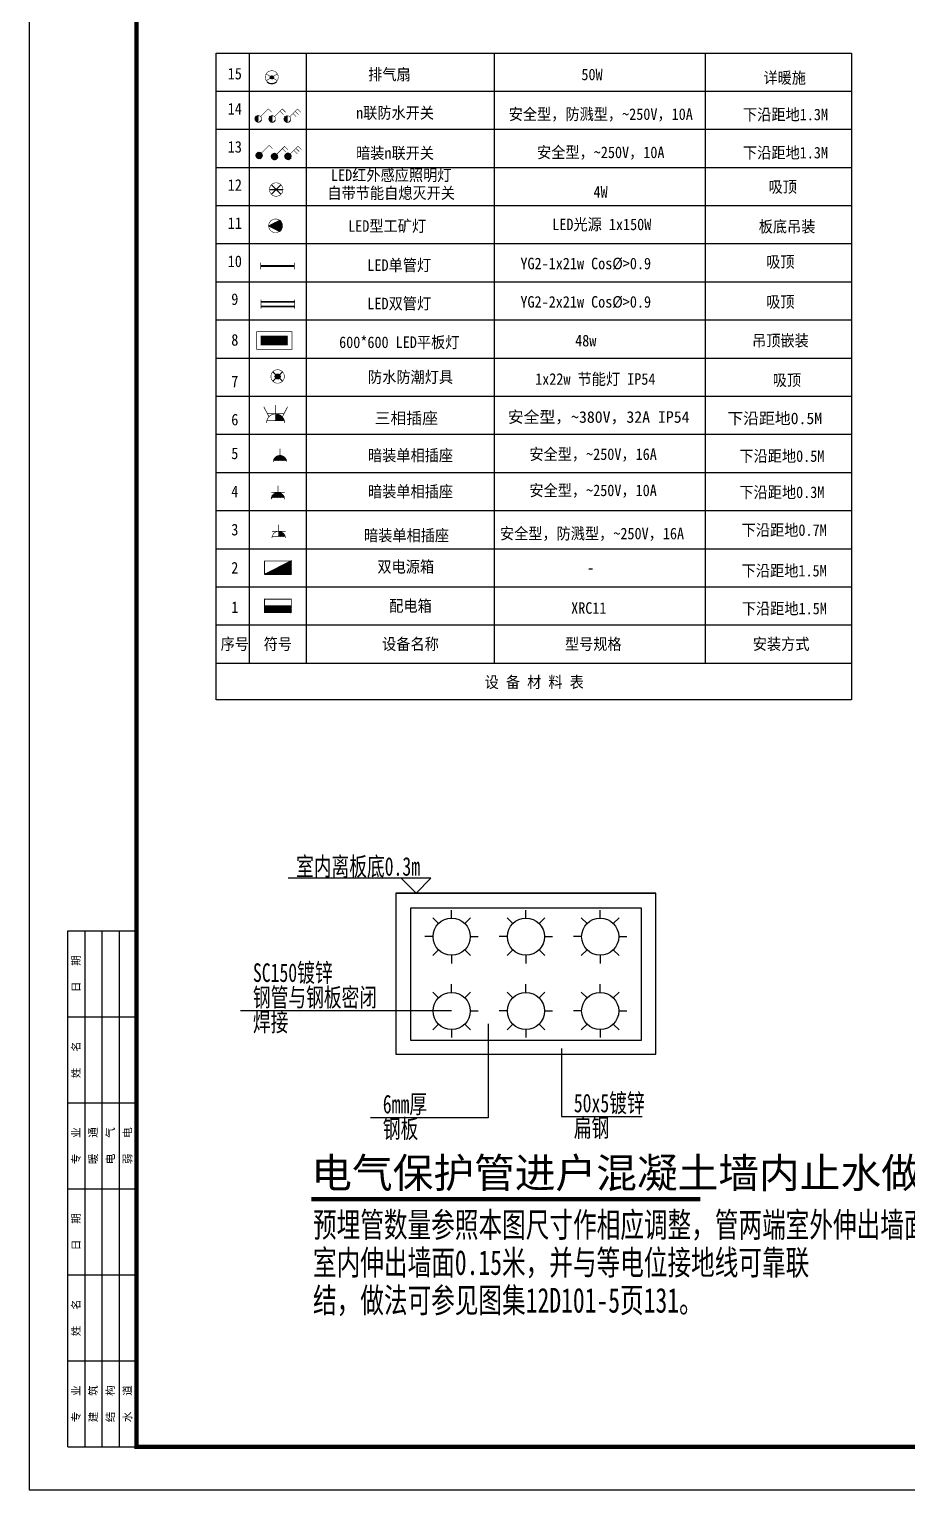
# Model space of a CAD drawing. Header units: millimetres. Extents: x -633009578 to 5705885, y -633235091 to 2571734.
# Drawn here: x 2425455 to 2445898, y 1986571 to 2020533 of the extents above; entities that cross this region are included whole.
import ezdxf
from ezdxf.enums import TextEntityAlignment as Align

# ---------------------------------------------------------------- set-up
doc = ezdxf.new("R2010")
doc.units = ezdxf.units.MM
doc.header["$LTSCALE"] = 1000
doc.header["$MEASUREMENT"] = 0
doc.layers.get('0').update_dxf_attribs({"color": 9})
for name, color, linetype in [('000000000000电气', 7, 'Continuous'), ('JM-说明$0$ACZ', 2, 'Continuous'), ('JM-说明$0$DIM_SYMB', 3, 'Continuous'), ('JM-说明$0$TEL_SYMB', 3, 'Continuous'), ('电-标注文字', 6, 'Continuous'), ('设备-插座', 3, 'Continuous'), ('设备-照明', 3, 'Continuous'), ('设备-箱柜', 3, 'Continuous'), ('院图签、封面151013$0$PUB_TITLE', 153, 'Continuous'), ('院图签、封面151013$0$图签文字', 4, 'Continuous')]:
    doc.layers.add(name, color=color, linetype=linetype)
doc.styles.add('--宋体', font='simhei.ttf', dxfattribs={"width": 0.8})
doc.styles.add('ECADI', font='simhei.ttf', dxfattribs={"width": 0.707, "bigfont": 'hztxt.shx'})
doc.styles.add('IDQSTYLE', font='simhei.ttf', dxfattribs={"width": 0.707, "bigfont": 'hztxt.shx'})
doc.styles.add('JM-说明$0$Standard', font='simhei.ttf', dxfattribs={"bigfont": 'gbcbig.shx'})
doc.styles.add('宋', font='simhei.ttf', dxfattribs={"width": 0.8})
doc.styles.add('院图签、封面151013$0$-仿宋_GB2312', font='simhei.ttf')
doc.styles.add('院图签、封面151013$0$-宋体', font='simhei.ttf', dxfattribs={"width": 0.8})

# ---------------------------------------------------------------- blocks, each defined once
blk = doc.blocks.new('JM-说明$0$预埋管')
at = {"layer": 'JM-说明$0$ACZ'}
for p, q in [((-527.3, 962.1), (-1103.5, 962.1)), ((-587.3, 902), (-647.3, 962.1)), ((-527.3, 962.1), (-587.3, 902)), ((-668.7, 902), (381.5, 902)), ((-668.7, 902), (-668.7, 251.5)), ((-443.7, 801.5), (-443.7, 833.6)), ((-143.6, 801.5), (-143.6, 833.6)), ((156.5, 801.5), (156.5, 833.6)), ((-496.7, 779.5), (-519.9, 802.7)), ((-390.6, 779.5), (-367.5, 802.7)), ((-196.6, 779.5), (-219.8, 802.7)), ((-90.5, 779.5), (-67.3, 802.7)), ((103.4, 779.5), (80.2, 802.7)), ((209.5, 779.5), (232.7, 802.7)), ((-518.7, 726.5), (-551.5, 726.5)), ((-368.7, 726.5), (-335.9, 726.5)), ((-218.6, 726.5), (-251.4, 726.5)), ((-68.6, 726.5), (-35.8, 726.5)), ((81.4, 726.5), (48.7, 726.5)), ((231.5, 726.5), (264.3, 726.5)), ((-496.7, 673.4), (-519.9, 650.2)), ((-443.7, 651.5), (-443.7, 618.7)), ((-390.6, 673.4), (-367.5, 650.2)), ((-196.6, 673.4), (-219.8, 650.2)), ((-143.6, 651.5), (-143.6, 618.7)), ((-90.5, 673.4), (-67.3, 650.2)), ((103.4, 673.4), (80.2, 650.2)), ((156.5, 651.5), (156.5, 618.7)), ((209.5, 673.4), (232.7, 650.2)), ((-443.7, 501.5), (-443.7, 534.2)), ((-143.6, 501.5), (-143.6, 534.2)), ((156.5, 501.5), (156.5, 534.2)), ((-496.7, 479.5), (-519.9, 502.7)), ((-390.6, 479.5), (-367.5, 502.7)), ((-196.6, 479.5), (-219.8, 502.7)), ((-90.5, 479.5), (-67.3, 502.7)), ((103.4, 479.5), (80.2, 502.7)), ((209.5, 479.5), (232.7, 502.7)), ((-518.7, 426.5), (-551.5, 426.5)), ((-368.7, 426.5), (-335.9, 426.5)), ((-218.6, 426.5), (-251.4, 426.5)), ((-68.6, 426.5), (-35.8, 426.5)), ((81.4, 426.5), (48.7, 426.5)), ((231.5, 426.5), (264.3, 426.5)), ((-496.7, 373.4), (-519.9, 350.2)), ((-390.6, 373.4), (-367.5, 350.2)), ((-196.6, 373.4), (-219.8, 350.2)), ((-90.5, 373.4), (-67.3, 350.2)), ((103.4, 373.4), (80.2, 350.2)), ((209.5, 373.4), (232.7, 350.2)), ((-443.7, 351.5), (-443.7, 318.7)), ((-143.6, 351.5), (-143.6, 318.7)), ((156.5, 351.5), (156.5, 318.7)), ((-668.7, 251.5), (381.5, 251.5))]:
    blk.add_line(p, q, dxfattribs=at)
for points in [[(381.5, 902), (-668.7, 902), (-668.7, 251.5), (381.5, 251.5)], [(321.5, 307.4), (-608.7, 307.4), (-608.7, 842.3), (321.5, 842.3)], [(321.5, 307.4), (-608.7, 307.4), (-608.7, 842.3), (321.5, 842.3)]]:
    blk.add_lwpolyline(points, close=True, dxfattribs=at)
for centre in [(-443.7, 726.5), (-143.6, 726.5), (156.5, 726.5), (-443.7, 426.5), (-143.6, 426.5), (156.5, 426.5)]:
    blk.add_circle(centre, 75, dxfattribs=at)
at = {"layer": 'JM-说明$0$DIM_SYMB', "const_width": 17.5}
blk.add_lwpolyline([(-1010.8, -333.3), (560.7, -333.3)], dxfattribs=at)
at = {"layer": 'JM-说明$0$TEL_SYMB'}
for p, q in [((-737.4, 426.5), (-1296.2, 426.5)), ((-443.7, 426.5), (-737.4, 426.5)), ((-737.4, 426.5), (-737.4, 426.5)), ((-296.6, 374.5), (-296.6, -4.3)), ((0, 275.4), (0, 0)), ((0, 0), (326.4, 0)), ((-296.6, -4.3), (-771.4, -4.3)), ((-296.6, -4.3), (-296.6, -4.3)), ((0, -8.8), (0, -8.8))]:
    blk.add_line(p, q, dxfattribs=at)
at = {"layer": 'JM-说明$0$DIM_SYMB', "color": 7, "style": 'JM-说明$0$Standard'}
blk.add_text('电气保护管进户混凝土墙内止水做法示意', height=120.567, dxfattribs=at).set_placement((-1010.8, -287.6))
at = {"layer": '电-标注文字', "style": 'ECADI', "width": 0.7}
for s, p in [('室内离板底0.3m', (-1072.1, 972.5)), ('SC150镀锌', (-1246.3, 543.6)), ('钢管与钢板密闭', (-1246.3, 443.9)), ('焊接', (-1246.3, 344.1)), ('6mm厚', (-721.6, 13.1)), ('50x5镀锌', (49.9, 17.4)), ('扁钢', (49.9, -82.3)), ('钢板', (-721.6, -86.7))]:
    blk.add_text(s, height=75, dxfattribs=at).set_placement(p)
for s, p in [('预埋管数量参照本图尺寸作相应调整，管两端室外伸出墙面1米，', (-1003.6, -436.6)), ('室内伸出墙面0.15米，并与等电位接地线可靠联', (-1003.6, -589)), ('结，做法可参见图集12D101-5页131。', (-1003.6, -741.4))]:
    blk.add_text(s, height=100, dxfattribs=at).set_placement(p, align=Align.MIDDLE_LEFT)
blk = doc.blocks.new('*X150')
at = {"color": 0, "linetype": 'Continuous'}
for p, q in [((279.94, 223.09), (280.9, 224.05)), ((279.99, 222.85), (281.14, 224)), ((279.99, 223.42), (280.57, 224)), ((280.07, 222.66), (281.33, 223.91)), ((280.2, 222.5), (281.49, 223.79)), ((280.35, 222.37), (281.62, 223.64)), ((280.54, 222.27), (281.71, 223.45)), ((280.77, 222.22), (281.77, 223.22)), ((281.08, 222.24), (281.74, 222.91))]:
    blk.add_line(p, q, dxfattribs=at)
blk = doc.blocks.new('HC000061')
at = {"color": 0, "linetype": 'Continuous'}
for p, q in [((-0.66, 0.64), (-1.77, 1.76)), ((1.77, 1.77), (0.65, 0.65)), ((-0.66, -0.64), (-1.77, -1.76)), ((0.65, -0.65), (1.77, -1.77))]:
    blk.add_line(p, q, dxfattribs=at)
at = {"color": 0, "linetype": 'Continuous', "const_width": 0.2}
blk.add_lwpolyline([(1.77, -1.77, 0.198912), (2.5, 0, 0.198912), (1.77, 1.77, 0.198912), (0, 2.5, 0.198912), (-1.77, 1.77, 0.198912), (-2.5, 0, 0.198912), (-1.77, -1.77, 0.198912), (0, -2.5, 0.198912)], format="xyb", close=True, dxfattribs=at)
at = {"color": 0, "linetype": 'Continuous'}
blk.add_circle((0, 0), 0.915, dxfattribs=at)
blk.add_blockref('*X150', (-280.86, -223.13), dxfattribs=at)
at = {"color": 0, "style": 'IDQSTYLE', "width": 0.7}
blk.add_attdef('PSFHATT', (4.5, -2.5), '', height=2.5, dxfattribs=at)
blk = doc.blocks.new('*X250')
at = {"color": 0, "linetype": 'Continuous'}
for p, q in [((262, 135.85), (263.24, 137.09)), ((262.02, 135.59), (263.5, 137.07)), ((262.05, 136.18), (262.91, 137.04)), ((262.09, 135.37), (263.71, 137)), ((262.18, 135.19), (263.9, 136.91)), ((262.3, 135.02), (264.07, 136.79)), ((262.44, 134.88), (264.21, 136.64)), ((262.61, 134.77), (264.32, 136.48)), ((262.8, 134.67), (264.42, 136.29)), ((263.02, 134.61), (264.48, 136.07)), ((263.28, 134.59), (264.5, 135.8)), ((263.62, 134.65), (264.44, 135.46))]:
    blk.add_line(p, q, dxfattribs=at)
blk = doc.blocks.new('2212A')
at = {"color": 4, "linetype": 'Continuous', "const_width": 0.2}
blk.add_lwpolyline([(0.06, 2.66, -0.198912), (0.94, 2.29, -0.198912), (1.31, 1.41, -0.198912), (0.94, 0.52, -0.198912), (0.06, 0.16, -0.198912), (-0.83, 0.52, -0.198912), (-1.19, 1.41, -0.198912), (-0.83, 2.29, -0.198912)], format="xyb", close=True, dxfattribs=at)
for points in [[(0.94, 2.29), (3.81, 5.16), (5.06, 3.91)], [(2.28, 3.55), (3.57, 2.29)], [(2.95, 4.43), (4.25, 3.18)]]:
    blk.add_lwpolyline(points, dxfattribs=at)
at = {"color": 4, "linetype": 'Continuous'}
blk.add_blockref('*X250', (-263.19, -134.43), dxfattribs=at)
blk = doc.blocks.new('*X252')
at = {"color": 0, "linetype": 'Continuous'}
for p, q in [((162.29, 154.93), (164.49, 157.14)), ((159.6, 156.77), (159.62, 156.79)), ((159.66, 156.55), (159.91, 156.79)), ((159.75, 156.35), (160.19, 156.79)), ((159.84, 156.17), (160.47, 156.79)), ((159.95, 155.99), (160.75, 156.79)), ((160.08, 155.83), (161.04, 156.79)), ((160.21, 155.68), (161.32, 156.79)), ((160.35, 155.55), (161.6, 156.79)), ((160.51, 155.42), (161.89, 156.79)), ((160.68, 155.3), (162.17, 156.79)), ((160.86, 155.2), (162.45, 156.79)), ((161.05, 155.11), (162.73, 156.79)), ((161.26, 155.03), (163.02, 156.79)), ((161.48, 154.98), (163.3, 156.79)), ((161.72, 154.93), (163.58, 156.79)), ((161.99, 154.92), (163.87, 156.79)), ((162.63, 155), (164.43, 156.79)), ((163.08, 155.16), (164.27, 156.35))]:
    blk.add_line(p, q, dxfattribs=at)
blk = doc.blocks.new('2203A$')
at = {"color": 4, "linetype": 'Continuous', "const_width": 0.2}
blk.add_lwpolyline([(2.5, 0, 0.198912), (1.77, 1.77, 0.198912), (0, 2.5, 0.198912), (-1.77, 1.77, 0.198912), (-2.5, 0)], format="xyb", dxfattribs=at)
for points in [[(2.55, 2.52), (-2.48, 2.52)], [(2.42, 0.62), (-2.42, 0.62)], [(0, 2.5), (0, 5)]]:
    blk.add_lwpolyline(points, dxfattribs=at)
at = {"color": 4, "linetype": 'Continuous', "rotation": 179.999996929531}
blk.add_blockref('*X252', (162.01, 157.42), dxfattribs=at)
blk = doc.blocks.new('*X254')
at = {"color": 0, "linetype": 'Continuous'}
for p, q in [((262, 135.85), (263.24, 137.09)), ((262.02, 135.59), (263.5, 137.07)), ((262.05, 136.18), (262.91, 137.04)), ((262.09, 135.37), (263.71, 137)), ((262.18, 135.19), (263.9, 136.91)), ((262.3, 135.02), (264.07, 136.79)), ((262.44, 134.88), (264.21, 136.64)), ((262.61, 134.77), (264.32, 136.48)), ((262.8, 134.67), (264.42, 136.29)), ((263.02, 134.61), (264.48, 136.07)), ((263.28, 134.59), (264.5, 135.8)), ((263.62, 134.65), (264.44, 135.46))]:
    blk.add_line(p, q, dxfattribs=at)
blk = doc.blocks.new('2210A')
at = {"color": 4, "linetype": 'Continuous', "const_width": 0.2}
blk.add_lwpolyline([(-0.01, 2.66, -0.198912), (0.88, 2.29, -0.198912), (1.24, 1.41, -0.198912), (0.88, 0.52, -0.198912), (-0.01, 0.16, -0.198912), (-0.89, 0.52, -0.198912), (-1.26, 1.41, -0.198912), (-0.89, 2.29, -0.198912)], format="xyb", close=True, dxfattribs=at)
blk.add_lwpolyline([(0.88, 2.29), (3.74, 5.16), (4.99, 3.91)], dxfattribs=at)
at = {"color": 4, "linetype": 'Continuous'}
blk.add_blockref('*X254', (-263.25, -134.43), dxfattribs=at)
blk = doc.blocks.new('*X256')
at = {"color": 0, "linetype": 'Continuous'}
for p, q in [((232.6, 320), (232.94, 320.33)), ((233.02, 320), (233.78, 320.76)), ((233.45, 320), (234.63, 321.18)), ((233.87, 320), (235.48, 321.61)), ((234.3, 320), (236.33, 322.03)), ((234.72, 320), (237.18, 322.46)), ((235.15, 320), (238.03, 322.88)), ((235.57, 320), (238.88, 323.3)), ((235.99, 320), (239.72, 323.73)), ((236.42, 320), (240.57, 324.15)), ((236.84, 320), (241.42, 324.58)), ((237.27, 320), (242.27, 325)), ((237.69, 320), (242.27, 324.57)), ((238.12, 320), (242.27, 324.15)), ((238.54, 320), (242.27, 323.72)), ((238.96, 320), (242.27, 323.3)), ((239.39, 320), (242.27, 322.88)), ((239.81, 320), (242.27, 322.45)), ((240.24, 320), (242.27, 322.03)), ((240.66, 320), (242.27, 321.6)), ((241.09, 320), (242.27, 321.18)), ((241.51, 320), (242.27, 320.75)), ((241.93, 320), (242.27, 320.33))]:
    blk.add_line(p, q, dxfattribs=at)
blk = doc.blocks.new('1906')
at = {"color": 4, "linetype": 'Continuous'}
blk.add_line((5, 2.5), (-5, -2.5), dxfattribs=at)
at = {"color": 4, "linetype": 'Continuous', "const_width": 0.3}
for points in [[(5, 2.5), (-5, 2.5), (-5, -2.5)], [(-5, -2.5), (5, -2.5), (5, 2.5)]]:
    blk.add_lwpolyline(points, dxfattribs=at)
at = {"color": 4, "linetype": 'Continuous'}
blk.add_blockref('*X256', (-237.27, -322.5), dxfattribs=at)
blk = doc.blocks.new('*X258')
at = {"color": 0}
for p, q in [((99.83, 192.74), (101.99, 194.9)), ((99.83, 193.17), (101.57, 194.9)), ((99.83, 193.59), (101.14, 194.9)), ((99.83, 194.02), (100.72, 194.9)), ((99.83, 194.44), (100.29, 194.9)), ((99.83, 194.87), (99.87, 194.9)), ((99.92, 192.4), (102.42, 194.9)), ((100.34, 192.4), (102.84, 194.9)), ((100.76, 192.4), (103.26, 194.9)), ((101.19, 192.4), (103.69, 194.9)), ((101.61, 192.4), (104.11, 194.9)), ((102.04, 192.4), (104.54, 194.9)), ((102.46, 192.4), (104.96, 194.9)), ((102.88, 192.4), (105.38, 194.9)), ((103.31, 192.4), (105.81, 194.9)), ((103.73, 192.4), (106.23, 194.9)), ((104.16, 192.4), (106.66, 194.9)), ((104.58, 192.4), (107.08, 194.9)), ((105.01, 192.4), (107.51, 194.9)), ((105.43, 192.4), (107.93, 194.9)), ((105.85, 192.4), (108.35, 194.9)), ((106.28, 192.4), (108.78, 194.9)), ((106.7, 192.4), (109.2, 194.9)), ((107.13, 192.4), (109.63, 194.9)), ((107.55, 192.4), (109.83, 194.68)), ((107.98, 192.4), (109.83, 194.26)), ((108.4, 192.4), (109.83, 193.83)), ((108.82, 192.4), (109.83, 193.41)), ((109.25, 192.4), (109.83, 192.99)), ((109.67, 192.4), (109.83, 192.56))]:
    blk.add_line(p, q, dxfattribs=at)
blk = doc.blocks.new('1902')
at = {"color": 4, "linetype": 'Continuous', "const_width": 0.3}
blk.add_lwpolyline([(5, 2.5), (-5, 2.5), (-5, -2.5), (5, -2.5)], close=True, dxfattribs=at)
blk.add_lwpolyline([(5, 0), (-5, 0)], dxfattribs=at)
at = {"color": 4, "linetype": 'Continuous'}
blk.add_blockref('*X258', (-104.83, -194.9), dxfattribs=at)
blk = doc.blocks.new('*X260')
at = {"color": 0, "linetype": 'Continuous'}
for p, q in [((262, 135.85), (263.24, 137.09)), ((262.02, 135.59), (263.5, 137.07)), ((262.05, 136.18), (262.91, 137.04)), ((262.09, 135.37), (263.71, 137)), ((262.18, 135.19), (263.9, 136.91)), ((262.3, 135.02), (264.07, 136.79)), ((262.44, 134.88), (264.21, 136.64)), ((262.61, 134.77), (264.32, 136.48)), ((262.8, 134.67), (264.42, 136.29)), ((263.02, 134.61), (264.48, 136.07)), ((263.28, 134.59), (264.5, 135.8)), ((263.62, 134.65), (264.44, 135.46))]:
    blk.add_line(p, q, dxfattribs=at)
blk = doc.blocks.new('2211A')
at = {"color": 4, "linetype": 'Continuous', "const_width": 0.2}
blk.add_lwpolyline([(-0.01, 2.66, -0.198912), (0.88, 2.29, -0.198912), (1.24, 1.41, -0.198912), (0.88, 0.52, -0.198912), (-0.01, 0.16, -0.198912), (-0.89, 0.52, -0.198912), (-1.26, 1.41, -0.198912), (-0.89, 2.29, -0.198912)], format="xyb", close=True, dxfattribs=at)
for points in [[(0.88, 2.29), (3.74, 5.16), (4.99, 3.91)], [(2.89, 4.43), (4.19, 3.18)]]:
    blk.add_lwpolyline(points, dxfattribs=at)
at = {"color": 4, "linetype": 'Continuous'}
blk.add_blockref('*X260', (-263.25, -134.43), dxfattribs=at)
blk = doc.blocks.new('HC001599')
at = {"color": 0, "linetype": 'Continuous'}
for p, q in [((1.33, 1.47), (-0.16, -0.02)), ((0.53, 1.8), (0, 1.26)), ((0.75, 1.74), (0, 0.98)), ((0.96, 1.66), (0, 0.7)), ((1.15, 1.57), (0, 0.41)), ((1.5, 1.35), (0.12, -0.02)), ((1.65, 1.22), (0.41, -0.02)), ((1.8, 1.09), (0.69, -0.02)), ((1.93, 0.94), (0.97, -0.02)), ((2.05, 0.77), (1.26, -0.02)), ((2.16, 0.6), (1.54, -0.02)), ((2.26, 0.42), (1.82, -0.02))]:
    blk.add_line(p, q, dxfattribs=at)
at = {"color": 0, "linetype": 'Continuous', "const_width": 0.2}
blk.add_lwpolyline([(2.5, -0.65, 0.198912), (1.76, 1.12, 0.198912), (0, 1.85, 0.198912), (-1.77, 1.12, 0.198912), (-2.5, -0.65)], format="xyb", dxfattribs=at)
for points in [[(2.55, 1.88), (-2.49, 1.88)], [(2.42, 0), (-2.42, 0)], [(0, 1.85), (0, 4.35)], [(0, 1.88), (0, 0.05)]]:
    blk.add_lwpolyline(points, dxfattribs=at)
at = {"color": 0, "style": 'IDQSTYLE', "width": 0.7}
blk.add_attdef('PSFHATT', (4.55, -0.65), '', height=2.5, dxfattribs=at)
blk = doc.blocks.new('HC000113')
at = {"color": 0, "linetype": 'Continuous'}
for p, q in [((-1.25, 1.18), (0.07, 2.5)), ((-1.23, 1.49), (-0.24, 2.48)), ((-1.21, 0.94), (-0.02, 2.13)), ((-1.14, 0.73), (-0.02, 1.85)), ((-1.03, 0.55), (-0.02, 1.57)), ((-1.01, 1.99), (-0.74, 2.26)), ((-0.91, 0.39), (-0.02, 1.28)), ((-0.76, 0.26), (-0.02, 1)), ((-0.59, 0.15), (-0.02, 0.72)), ((-0.39, 0.06), (-0.02, 0.44)), ((-0.16, 0.01), (-0.02, 0.15)), ((0.5, 0.11), (1.14, 0.75))]:
    blk.add_line(p, q, dxfattribs=at)
at = {"color": 0, "linetype": 'Continuous', "const_width": 0.2}
blk.add_lwpolyline([(0, 0, 0.198912), (0.88, 0.37, 0.198912), (1.25, 1.25, 0.198912), (0.88, 2.13, 0.198912), (0, 2.5, 0.198912), (-0.88, 2.13, 0.198912), (-1.25, 1.25, 0.198912), (-0.88, 0.37, 0.198912)], format="xyb", close=True, dxfattribs=at)
for points in [[(-0.02, 2.45), (-0.02, 0.01)], [(0.88, 2.13), (3.75, 5), (5, 3.75)], [(2.02, 3.41), (3.31, 2.15)], [(2.88, 4.15), (4.18, 2.89)]]:
    blk.add_lwpolyline(points, dxfattribs=at)
at = {"color": 0, "style": 'IDQSTYLE', "width": 0.7}
blk.add_attdef('PSFHATT', (7, 0), '', height=2.5, dxfattribs=at)
blk = doc.blocks.new('HC000102')
at = {"color": 0, "linetype": 'Continuous'}
for p, q in [((-1.25, 1.18), (0.07, 2.5)), ((-1.23, 1.49), (-0.24, 2.48)), ((-1.21, 0.94), (-0.02, 2.13)), ((-1.14, 0.73), (-0.02, 1.85)), ((-1.03, 0.55), (-0.02, 1.57)), ((-1.01, 1.99), (-0.74, 2.26)), ((-0.91, 0.39), (-0.02, 1.28)), ((-0.76, 0.26), (-0.02, 1)), ((-0.59, 0.15), (-0.02, 0.72)), ((-0.39, 0.06), (-0.02, 0.44)), ((-0.16, 0.01), (-0.02, 0.15)), ((0.5, 0.11), (1.14, 0.75))]:
    blk.add_line(p, q, dxfattribs=at)
at = {"color": 0, "linetype": 'Continuous', "const_width": 0.2}
blk.add_lwpolyline([(0, 0, 0.198912), (0.88, 0.37, 0.198912), (1.25, 1.25, 0.198912), (0.88, 2.13, 0.198912), (0, 2.5, 0.198912), (-0.88, 2.13, 0.198912), (-1.25, 1.25, 0.198912), (-0.88, 0.37, 0.198912)], format="xyb", close=True, dxfattribs=at)
for points in [[(-0.02, 2.45), (-0.02, 0.01)], [(0.88, 2.13), (3.75, 5), (5, 3.75)]]:
    blk.add_lwpolyline(points, dxfattribs=at)
at = {"color": 0, "style": 'IDQSTYLE', "width": 0.7}
blk.add_attdef('PSFHATT', (7, 0), '', height=2.5, dxfattribs=at)
blk = doc.blocks.new('HC000109')
at = {"color": 0, "linetype": 'Continuous'}
for p, q in [((-1.25, 1.18), (0.07, 2.5)), ((-1.23, 1.49), (-0.24, 2.48)), ((-1.21, 0.94), (-0.02, 2.13)), ((-1.14, 0.73), (-0.02, 1.85)), ((-1.03, 0.55), (-0.02, 1.57)), ((-1.01, 1.99), (-0.74, 2.26)), ((-0.91, 0.39), (-0.02, 1.28)), ((-0.76, 0.26), (-0.02, 1)), ((-0.59, 0.15), (-0.02, 0.72)), ((-0.39, 0.06), (-0.02, 0.44)), ((-0.16, 0.01), (-0.02, 0.15)), ((0.5, 0.11), (1.14, 0.75))]:
    blk.add_line(p, q, dxfattribs=at)
at = {"color": 0, "linetype": 'Continuous', "const_width": 0.2}
blk.add_lwpolyline([(0.88, 0.37, 0.198912), (1.25, 1.25, 0.198912), (0.88, 2.13, 0.198912), (0, 2.5, 0.198912), (-0.88, 2.13, 0.198912), (-1.25, 1.25, 0.198912), (-0.88, 0.37, 0.198912), (0, 0, 0.198912)], format="xyb", close=True, dxfattribs=at)
for points in [[(-0.02, 2.45), (-0.02, 0.01)], [(0.88, 2.13), (3.75, 5), (5, 3.75)], [(2.88, 4.15), (4.18, 2.89)]]:
    blk.add_lwpolyline(points, dxfattribs=at)
at = {"color": 0, "style": 'IDQSTYLE', "width": 0.7}
blk.add_attdef('PSFHATT', (7, 0), '', height=2.5, dxfattribs=at)
blk = doc.blocks.new('HC000014')
at = {"color": 0, "linetype": 'Continuous'}
for points, const_width in [([(6.25, 0.83), (-6.25, 0.83)], 0.6), ([(-6.25, 1.65), (-6.25, -1.65)], 0.2), ([(6.25, 1.65), (6.25, -1.65)], 0.2), ([(6.25, -0.83), (-6.25, -0.83)], 0.6)]:
    blk.add_lwpolyline(points, dxfattribs=dict(at, const_width=const_width))
at = {"color": 0, "style": 'IDQSTYLE', "width": 0.7}
for tag, p in [('EN', (0.73, 1.88)), ('PSFHATT', (8.25, -1.65))]:
    blk.add_attdef(tag, p, '', height=2.5, dxfattribs=at)
blk = doc.blocks.new('HC001494')
at = {"color": 0, "linetype": 'Continuous'}
for p, q in [((-1.77, 1.77), (1.77, -1.77)), ((1.77, 1.77), (-1.77, -1.77))]:
    blk.add_line(p, q, dxfattribs=at)
at = {"color": 0, "linetype": 'Continuous', "const_width": 0.2}
blk.add_lwpolyline([(1.77, -1.77, 0.198912), (2.5, 0, 0.198912), (1.77, 1.77, 0.198912), (0, 2.5, 0.198912), (-1.77, 1.77, 0.198912), (-2.5, 0, 0.198912), (-1.77, -1.77, 0.198912), (0, -2.5, 0.198912)], format="xyb", close=True, dxfattribs=at)
at = {"color": 0, "style": 'IDQSTYLE', "width": 0.7}
blk.add_attdef('PSFHATT', (4.5, -2.5), '', height=2.5, dxfattribs=at)
blk = doc.blocks.new('HC000066')
at = {"color": 0, "linetype": 'Continuous'}
for points, const_width in [([(-6.25, 0), (6.25, 0)], 0.7), ([(-6.25, 1.25), (-6.25, -1.25)], 0.2), ([(6.25, 1.25), (6.25, -1.25)], 0.2)]:
    blk.add_lwpolyline(points, dxfattribs=dict(at, const_width=const_width))
at = {"color": 0, "style": 'IDQSTYLE', "width": 0.7}
blk.add_attdef('PSFHATT', (8.25, -1.25), '', height=2.5, dxfattribs=at)
blk = doc.blocks.new('*X159')
at = {"color": 0, "linetype": 'Continuous'}
for p, q in [((292.89, 135.63), (293.52, 136.26)), ((292.95, 135.41), (293.73, 136.19)), ((293, 136.02), (293.13, 136.15)), ((293.08, 135.25), (293.89, 136.07)), ((293.25, 135.14), (294, 135.89)), ((293.49, 135.1), (294.04, 135.65))]:
    blk.add_line(p, q, dxfattribs=at)
blk = doc.blocks.new('HC000703')
at = {"color": 0, "linetype": 'Continuous', "const_width": 0.2}
blk.add_lwpolyline([(-2.4, 0.06, 1), (2.4, 0.06, 1)], format="xyb", close=True, dxfattribs=at)
for points in [[(-2.07, 1.27), (2.02, -1.23)], [(2.07, 1.27), (-2.02, -1.23)]]:
    blk.add_lwpolyline(points, dxfattribs=at)
at = {"color": 0, "linetype": 'Continuous'}
blk.add_circle((0.02, -0.01), 0.58, dxfattribs=at)
blk.add_arc((0, 0.06), 2.4, 224.6186, 315.1352, dxfattribs=at)
blk.add_blockref('*X159', (-293.44, -135.69), dxfattribs=at)
at = {"color": 0, "style": 'IDQSTYLE', "width": 0.7}
blk.add_attdef('PSFHATT', (4.4, -2.34), '', height=2.5, dxfattribs=at)
blk = doc.blocks.new('*X108')
at = {"color": 0}
for p, q in [((137.23, 110.93), (139.87, 113.57)), ((137.52, 110.79), (140.1, 113.37)), ((136.09, 111.48), (136.59, 111.98)), ((136.37, 111.34), (137.42, 112.38)), ((136.66, 111.2), (138.24, 112.79)), ((136.94, 111.06), (139.07, 113.19)), ((137.8, 110.65), (140.3, 113.14)), ((138.09, 110.51), (140.47, 112.89)), ((138.37, 110.37), (140.61, 112.61)), ((138.66, 110.23), (140.73, 112.3)), ((138.94, 110.09), (140.8, 111.95)), ((139.23, 109.95), (140.82, 111.55)), ((139.51, 109.81), (140.76, 111.06)), ((139.8, 109.68), (140.5, 110.37))]:
    blk.add_line(p, q, dxfattribs=at)
blk = doc.blocks.new('HC000092')
at = {"color": 0}
for q in [(1.54, 1.97), (1.54, -1.97)]:
    blk.add_line((-2.5, 0), q, dxfattribs=at)
at = {"color": 0, "linetype": 'Continuous', "const_width": 0.2}
blk.add_lwpolyline([(-1.77, -1.77, 0.198912), (0, -2.5, 0.198912), (1.77, -1.77, 0.198912), (2.5, 0, 0.198912), (1.77, 1.77, 0.198912), (0, 2.5, 0.198912), (-1.77, 1.77, 0.198912), (-2.5, 0, 0.198912)], format="xyb", close=True, dxfattribs=at)
at = {"color": 0}
blk.add_arc((0, 0), 2.5, 308.122, 51.878, dxfattribs=at)
blk.add_blockref('*X108', (-138.32, -111.61), dxfattribs=at)
at = {"color": 0, "style": 'IDQSTYLE', "width": 0.7}
blk.add_attdef('PSFHATT', (4.5, -2.5), '', height=2.5, dxfattribs=at)
blk = doc.blocks.new('HC000127')
at = {"color": 0, "linetype": 'Continuous'}
for p, q in [((-2.39, 4.28), (-2.3, 4.38)), ((-2.32, 4.07), (-2.02, 4.38)), ((-2.23, 3.88), (-1.74, 4.38)), ((-2.13, 3.7), (-1.45, 4.38)), ((-2.02, 3.53), (-1.17, 4.38)), ((-1.89, 3.37), (-0.89, 4.38)), ((-1.76, 3.22), (-0.6, 4.38)), ((-1.61, 3.09), (-0.32, 4.38)), ((-1.45, 2.96), (-0.04, 4.38)), ((-1.28, 2.85), (0.24, 4.38)), ((-1.1, 2.75), (0.53, 4.38)), ((-0.9, 2.67), (0.81, 4.38)), ((-0.69, 2.6), (1.09, 4.38)), ((-0.46, 2.54), (1.38, 4.38)), ((-0.21, 2.51), (1.66, 4.38)), ((0.07, 2.5), (1.94, 4.38)), ((0.38, 2.53), (2.22, 4.38)), ((0.74, 2.61), (2.39, 4.26)), ((1.25, 2.83), (2.17, 3.75))]:
    blk.add_line(p, q, dxfattribs=at)
at = {"color": 0, "linetype": 'Continuous', "const_width": 0.2}
blk.add_lwpolyline([(-2.5, 5, 0.198912), (-1.77, 3.23, 0.198912), (0, 2.5, 0.198912), (1.77, 3.23, 0.198912), (2.5, 5)], format="xyb", dxfattribs=at)
for points in [[(-2.42, 4.38), (2.42, 4.38)], [(0, 2.5), (0, 0)]]:
    blk.add_lwpolyline(points, dxfattribs=at)
at = {"color": 0, "style": 'IDQSTYLE', "width": 0.7}
blk.add_attdef('PSFHATT', (4.5, 0), '', height=2.5, dxfattribs=at)
blk = doc.blocks.new('*X353')
at = {"color": 0, "linetype": 'Continuous'}
for p, q in [((277.11, 221.95), (279.54, 224.38)), ((277.11, 222.23), (279.25, 224.38)), ((277.11, 222.52), (278.97, 224.38)), ((277.11, 222.8), (278.69, 224.38)), ((277.11, 223.08), (278.41, 224.38)), ((277.11, 223.37), (278.12, 224.38)), ((277.11, 223.65), (277.84, 224.38)), ((277.11, 223.93), (277.56, 224.38)), ((277.11, 224.21), (277.27, 224.38)), ((277.32, 221.88), (279.82, 224.38)), ((277.6, 221.88), (280.1, 224.38)), ((277.89, 221.88), (280.39, 224.38)), ((278.17, 221.88), (280.67, 224.38)), ((278.45, 221.88), (280.95, 224.38)), ((278.73, 221.88), (281.23, 224.38)), ((279.02, 221.88), (281.52, 224.38)), ((279.3, 221.88), (281.8, 224.38)), ((279.58, 221.88), (282.08, 224.38)), ((279.87, 221.88), (282.37, 224.38)), ((280.15, 221.88), (282.65, 224.38)), ((280.43, 221.88), (282.93, 224.38)), ((280.71, 221.88), (283.21, 224.38)), ((281, 221.88), (283.5, 224.38)), ((281.28, 221.88), (283.78, 224.38)), ((281.56, 221.88), (284.06, 224.38)), ((281.85, 221.88), (284.35, 224.38)), ((282.13, 221.88), (284.61, 224.36)), ((282.41, 221.88), (284.61, 224.08)), ((282.69, 221.88), (284.61, 223.79)), ((282.98, 221.88), (284.61, 223.51)), ((283.26, 221.88), (284.61, 223.23)), ((283.54, 221.88), (284.61, 222.95)), ((283.83, 221.88), (284.61, 222.66)), ((284.11, 221.88), (284.61, 222.38)), ((284.39, 221.88), (284.61, 222.1))]:
    blk.add_line(p, q, dxfattribs=at)
blk = doc.blocks.new('HC000062')
at = {"color": 0, "linetype": 'Continuous', "const_width": 0.2}
for points in [[(-4.98, 2.5), (5.02, 2.5), (5.02, -2.5), (-4.98, -2.5), (-4.98, 2.5)], [(-3.73, 1.25), (-3.73, -1.25), (3.77, -1.25), (3.77, 1.25), (-3.73, 1.25)]]:
    blk.add_lwpolyline(points, dxfattribs=at)
at = {"color": 0, "linetype": 'Continuous'}
blk.add_blockref('*X353', (-280.83, -223.13), dxfattribs=at)
at = {"color": 0, "style": 'IDQSTYLE', "width": 0.7}
blk.add_attdef('PSFHATT', (7.02, -2.5), '', height=2.5, dxfattribs=at)
blk = doc.blocks.new('HC001603')
at = {"color": 0, "linetype": 'Continuous'}
for p, q in [((1.33, 1.49), (-0.16, 0)), ((0.53, 1.82), (0, 1.29)), ((0.76, 1.76), (0, 1)), ((0.96, 1.68), (0, 0.72)), ((1.16, 1.59), (0, 0.44)), ((1.5, 1.37), (0.13, 0)), ((1.66, 1.25), (0.41, 0)), ((1.8, 1.11), (0.69, 0)), ((1.94, 0.96), (0.98, 0)), ((2.06, 0.8), (1.26, 0)), ((2.17, 0.62), (1.54, 0)), ((2.26, 0.44), (1.82, 0))]:
    blk.add_line(p, q, dxfattribs=at)
at = {"color": 0, "linetype": 'Continuous', "const_width": 0.2}
for points in [[(0, 1.88), (0, 4.38)], [(-1.83, 1.08), (-3.27, 3.86)], [(2.42, 0), (-2.42, 0)], [(2.33, 1.9), (-2.25, 1.9)], [(0, 1.9), (0, 0.07)], [(1.87, 1.03), (3.34, 3.86)]]:
    blk.add_lwpolyline(points, dxfattribs=at)
blk.add_lwpolyline([(2.5, -0.62, 0.198912), (1.77, 1.14, 0.198912), (0, 1.88, 0.198912), (-1.77, 1.14, 0.198912), (-2.5, -0.62)], format="xyb", dxfattribs=at)
at = {"color": 0, "style": 'IDQSTYLE', "width": 0.7}
blk.add_attdef('PSFHATT', (5.34, -0.62), '', height=2.5, dxfattribs=at)
blk = doc.blocks.new('院图签、封面151013$0$$titleblk$00000094')
at = {"layer": '院图签、封面151013$0$PUB_TITLE'}
for p, q in [((-120, 16), (0, 16)), ((-120, 16), (-120, 0)), ((-100, 16), (-100, 0)), ((-80, 16), (-80, 0)), ((-60, 16), (-60, 0)), ((-40, 16), (-40, 0)), ((-20, 16), (-20, 0)), ((0, 16), (0, 0)), ((-120, 12), (0, 12)), ((-120, 8), (0, 8)), ((-120, 4), (0, 4)), ((-120, 0), (0, 0))]:
    blk.add_line(p, q, dxfattribs=at)
at = {"layer": '院图签、封面151013$0$PUB_TITLE', "style": '院图签、封面151013$0$-仿宋_GB2312'}
for s, p in [('专   业', (-110, 13.2)), ('姓   名', (-90, 13.2)), ('日   期', (-70, 13.2)), ('专   业', (-50, 13.2)), ('姓   名', (-30, 13.2)), ('日   期', (-10, 13.2)), ('建   筑', (-110, 9.2)), ('暖   通', (-50, 9.2)), ('结   构', (-110, 5.2)), ('电   气', (-50, 5.2)), ('水   道', (-110, 1.2)), ('弱   电', (-50, 1.2))]:
    blk.add_text(s, height=1.8, dxfattribs=at).set_placement(p, align=Align.CENTER)
blk = doc.blocks.new('建筑图框_A0')
for p, q in [((0, 84100), (0, 0)), ((2500, 83100), (2500, 1000))]:
    blk.add_line(p, q)
at = {"layer": '院图签、封面151013$0$PUB_TITLE'}
blk.add_lwpolyline([(0, 0), (118900, 0), (118900, 84100), (0, 84100)], close=True, dxfattribs=at)
at = {"layer": '院图签、封面151013$0$PUB_TITLE', "const_width": 100}
blk.add_lwpolyline([(2500, 1000), (117900, 1000), (117900, 83100), (2500, 83100)], close=True, dxfattribs=at)
at = {"layer": '院图签、封面151013$0$PUB_TITLE', "xscale": 100, "yscale": 100, "zscale": 100, "rotation": 89.99999999999999}
blk.add_blockref('院图签、封面151013$0$$titleblk$00000094', (2500, 13000), dxfattribs=at)
at = {"layer": '院图签、封面151013$0$图签文字', "color": 6, "style": '院图签、封面151013$0$-宋体'}
for tag, height, width, p in [('工程主持人', 400, 0.8, (114688, 36700)), ('审定', 400, 0.8, (114688, 35900)), ('审核', 400, 0.8, (114688, 35100)), ('专业负责人', 400, 0.8, (114688, 34300)), ('校对', 400, 0.8, (114688, 33500)), ('设计', 400, 0.8, (114688, 32700)), ('方案设计人', 400, 0.8, (114688, 31900)), ('工程编号', 300, 0.7, (115738, 8700)), ('版次', 300, 0.7, (113538, 3006)), ('日期', 300, 0.7, (116838, 3000)), ('比例', 300, 0.7, (113538, 2200)), ('图号_X施', 300, 0.7, (116338, 2200)), ('图号', 200, 0.7, (117338, 2400)), ('图号_总数', 200, 0.7, (117338, 2000))]:
    blk.add_attdef(tag, text='', height=height, dxfattribs=dict(at, width=width)).set_placement(p, align=Align.MIDDLE_CENTER)
at = {"layer": '院图签、封面151013$0$图签文字', "color": 6, "style": '院图签、封面151013$0$-宋体', "width": 0.7}
for tag, p in [('建设单位_001', (115736, 7446)), ('工程名称_001', (115734, 6045)), ('图名_001', (114543, 4060))]:
    blk.add_attdef(tag, p, '', height=300, dxfattribs=at)

msp = doc.modelspace()

# ---------------------------------------------------------------- linework, layer by layer
at = {"layer": '000000000000电气', "color": 3, "ltscale": 0.666667}
for p, q in [((2429806.2, 2019979.5), (2444589.4, 2019979.5)), ((2430577.8, 2005794.7), (2430577.8, 2019979.5)), ((2430577.8, 2017319.9), (2430577.8, 2019979.5)), ((2431907.7, 2005794.7), (2431907.7, 2019979.5)), ((2431907.7, 2017319.9), (2431907.7, 2019979.5)), ((2436284.3, 2005794.7), (2436284.3, 2019979.5)), ((2436284.3, 2017319.9), (2436284.3, 2019979.5)), ((2441189.8, 2005794.7), (2441189.8, 2019979.5)), ((2441189.8, 2017319.9), (2441189.8, 2019979.5)), ((2429806.2, 2019093), (2444589.4, 2019093)), ((2429806.2, 2018206.4), (2444589.4, 2018206.4)), ((2429806.2, 2017319.9), (2444589.4, 2017319.9)), ((2429806.2, 2016433.3), (2444589.4, 2016433.3)), ((2429806.2, 2015546.8), (2444589.4, 2015546.8)), ((2429806.2, 2014660.2), (2444589.4, 2014660.2)), ((2429806.2, 2013773.7), (2444589.4, 2013773.7)), ((2429806.2, 2012887.1), (2444589.4, 2012887.1)), ((2429806.2, 2012000.6), (2444589.4, 2012000.6)), ((2429806.2, 2011114), (2444589.4, 2011114)), ((2429806.2, 2010227.5), (2444589.4, 2010227.5)), ((2429806.2, 2009340.9), (2444589.4, 2009340.9)), ((2429806.2, 2008454.4), (2444589.4, 2008454.4)), ((2429806.2, 2007567.8), (2444589.4, 2007567.8)), ((2429806.2, 2006681.3), (2444589.4, 2006681.3)), ((2429806.2, 2005794.7), (2444589.4, 2005794.7))]:
    msp.add_line(p, q, dxfattribs=at)
for points in [[(2444589.4, 2019979.5), (2444589.4, 2004943), (2429806.2, 2004943), (2429806.2, 2019979.5)], [(2431045.5, 2016804.8), (2431358.4, 2016804.8)]]:
    msp.add_lwpolyline(points, dxfattribs=at)

# ---------------------------------------------------------------- block references
at = {"layer": '000000000000电气', "color": 3, "ltscale": 0.666667, "xscale": 62.68539374999999, "yscale": 62.68539374999999, "zscale": 62.68539374999999}
for name, p in [('HC000703', (2431099.5, 2019413.9)), ('HC000102', (2430785.6, 2018367.4)), ('HC000109', (2431108.5, 2018366.4)), ('HC000113', (2431461.2, 2018363.6)), ('2210A', (2430804.9, 2017508.5)), ('2211A', (2431162.3, 2017483.2)), ('2212A', (2431472.4, 2017489)), ('HC001494', (2431202.2, 2016804.8)), ('HC000066', (2431233.8, 2015027.4)), ('HC000014', (2431238.6, 2014140.7)), ('HC000061', (2431235.9, 2012458.2)), ('2203A$', (2431242.7, 2009605.1)), ('HC001599', (2431260.8, 2008741.1)), ('1906', (2431242.7, 2008011.1)), ('1902', (2431242.7, 2007124.5))]:
    msp.add_blockref(name, p, dxfattribs=at)
at = {"layer": '电-标注文字', "color": 6, "xscale": 5.76, "yscale": 5.76, "zscale": 5.76}
msp.add_blockref('JM-说明$0$预埋管', (2437839.6, 1995248.7), dxfattribs=at)
at = {"layer": '设备-插座', "xscale": 84, "yscale": 84, "zscale": 84}
msp.add_blockref('HC001603', (2431188.2, 2011430.8), dxfattribs=at)
at = {"layer": '设备-插座', "xscale": 63, "yscale": 63, "zscale": 63, "rotation": 180}
msp.add_blockref('HC000127', (2431292.1, 2010780.9), dxfattribs=at)
at = {"layer": '设备-照明'}
for name, p, xscale, yscale, zscale in [('HC000092', (2431185, 2015962.4), 63, 63, 63), ('HC000062', (2431155.8, 2013293.6), 81.9, 81.9, 81.9)]:
    msp.add_blockref(name, p, dxfattribs=dict(at, xscale=xscale, yscale=yscale, zscale=zscale))
at = {"layer": '设备-箱柜'}
msp.add_blockref('建筑图框_A0', (2425455.3, 1986571.4), dxfattribs=at)

# ---------------------------------------------------------------- texts
at = {"layer": '000000000000电气', "color": 3, "ltscale": 0.666667, "style": '宋', "width": 0.9}
for s, height, p in [('15', 268.65, (2430239.6, 2019500.2)), ('排气扇', 268.65, (2433836.7, 2019481.8)), ('50W', 268.65, (2438550.2, 2019481.8)), ('14', 268.65, (2430239.6, 2018683.7)), ('n联防水开关', 268.65, (2433968.1, 2018588.5)), ('安全型，防溅型，~250V，10A', 268.652, (2438754.4, 2018558.1)), ('下沿距地1.3M', 268.65, (2443052.8, 2018549.7)), ('13', 268.65, (2430239.6, 2017797.2)), ('暗装n联开关', 268.65, (2433968.1, 2017654)), ('安全型，~250V，10A', 268.652, (2438754.4, 2017670.7)), ('下沿距地1.3M', 268.65, (2443052.8, 2017663.2)), ('12', 268.65, (2430239.6, 2016910.6)), ('吸顶', 268.65, (2442989.4, 2016867)), ('11', 268.65, (2430239.6, 2016024.1)), ('LED光源 1x150W', 268.652, (2438777.3, 2015995.1)), ('10', 268.65, (2430239.6, 2015137.5)), ('YG2-1x21w Cos%%C>0.9', 268.652, (2438404.6, 2015085.8)), ('9', 268.7, (2430239.6, 2014255.8)), ('YG2-2x21w Cos%%C>0.9', 268.652, (2438404.6, 2014193.4)), ('8', 268.7, (2430239.6, 2013309.3)), ('48w', 268.65, (2438404.6, 2013292.2)), ('防水防潮灯具', 268.65, (2434327.7, 2012443.8)), ('1x22w 节能灯 IP54 ', 268.652, (2438709.2, 2012399.8)), ('7', 268.7, (2430239.6, 2012343.2)), ('吸顶', 268.65, (2443086, 2012373.7)), ('6', 268.7, (2430239.6, 2011456.6)), ('5', 268.7, (2430239.6, 2010670.7)), ('暗装单相插座', 268.65, (2434327.7, 2010625.2)), ('安全型，~250V，16A', 268.652, (2438576, 2010651.7)), ('下沿距地0.5M', 268.65, (2442968.2, 2010607.4)), ('4', 268.7, (2430239.6, 2009784.2)), ('暗装单相插座', 268.65, (2434327.7, 2009784.2)), ('安全型，~250V，10A', 268.652, (2438576, 2009810.7)), ('下沿距地0.3M', 268.65, (2442968.2, 2009766.4)), ('3', 268.7, (2430239.6, 2008897.6)), ('暗装单相插座', 268.65, (2434235.6, 2008763)), ('下沿距地0.7M', 268.65, (2443022.3, 2008887.1)), ('双电源箱', 268.65, (2434217.3, 2008034.2)), ('2', 268.7, (2430239.6, 2008011.1)), ('-', 268.7, (2438521.8, 2008011.1)), ('下沿距地1.5M', 268.65, (2443022.3, 2007943.4)), ('1', 268.7, (2430239.6, 2007093.2)), ('配电箱', 268.65, (2434327.7, 2007124.5)), ('XRC11', 268.65, (2438476.3, 2007073.9)), ('下沿距地1.5M', 268.65, (2443025.2, 2007062.5)), ('序号', 268.65, (2430239.6, 2006238)), ('符号', 268.65, (2431242.7, 2006238)), ('设备名称', 268.65, (2434327.7, 2006238)), ('型号规格', 268.65, (2438579.1, 2006238)), ('安装方式', 268.65, (2442951.1, 2006238)), ('设 备 材 料 表', 268.65, (2437206.2, 2005351.4))]:
    msp.add_text(s, height=height, dxfattribs=at).set_placement(p, align=Align.MIDDLE_CENTER)
msp.add_text('详暖施', height=268.65, dxfattribs=at).set_placement((2442539, 2019268.6))
for s, height, p in [('LED红外感应照明灯', 268.65, (2433878.2, 2017145.8)), ('自带节能自熄灭开关', 268.65, (2433878.2, 2016728.6)), ('4W', 268.65, (2438750.2, 2016751.4)), ('LED型工矿灯', 268.65, (2433783.2, 2015963.1)), ('LED单管灯', 268.65, (2434065.9, 2015052.3)), ('LED双管灯', 268.65, (2434065.9, 2014159.9)), ('600*600 LED平板灯', 268.652, (2434065.9, 2013258.7))]:
    msp.add_text(s, height=height, dxfattribs=at).set_placement(p, align=Align.MIDDLE)
for s, p in [('板底吊装', (2443089.3, 2016078.7)), ('吸顶', (2442934.5, 2015258.5)), ('吸顶', (2442934.5, 2014328.6)), ('吊顶嵌装', (2442934.5, 2013427.4))]:
    msp.add_text(s, height=268.65, dxfattribs=at).set_placement(p, align=Align.TOP_CENTER)
msp.add_text('安全型，防溅型，~250V，16A', height=268.652, dxfattribs=at).set_placement((2438550, 2008672.3), align=Align.CENTER)
at = {"layer": '设备-插座', "style": '--宋体'}
msp.add_text(' 三相插座', height=270, dxfattribs=at).set_placement((2434137.7, 2011495.8), align=Align.MIDDLE)
for s, p in [('安全型，~380V，32A IP54 ', (2438797, 2011516.1)), ('下沿距地0.5M', (2442802.6, 2011484.8))]:
    msp.add_text(s, height=270, dxfattribs=at).set_placement(p, align=Align.MIDDLE_CENTER)

doc.saveas('drawing.dxf')
